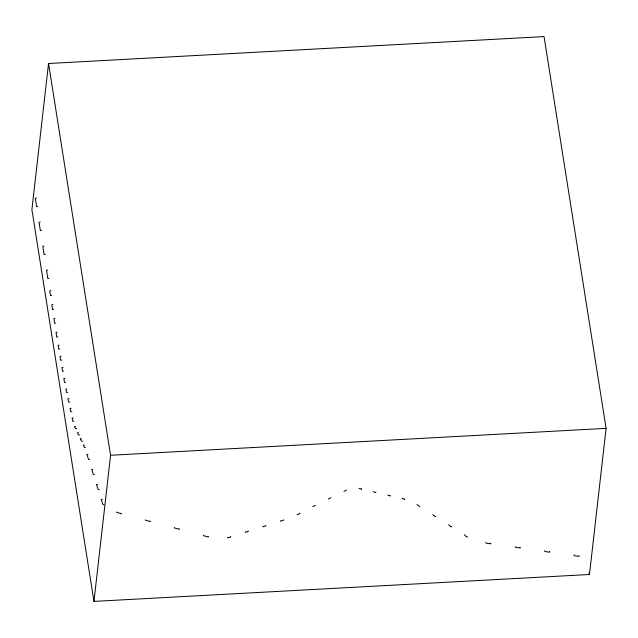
<?xml version="1.0" encoding="UTF-8"?>
<svg xmlns="http://www.w3.org/2000/svg" width="638" height="638" viewBox="0 0 638 638"><rect width="100%" height="100%" fill="white"/><g stroke="black" fill="none" stroke-linecap="round" stroke-linejoin="round"><path stroke-width="0.96" d="M48.536 63.505L31.9 209.639L93.953 601.403L589.464 574.495L606.1 428.361L544.047 36.597L48.536 63.505L110.581 455.269L93.953 601.403M36.462 197.971L35.305 198.306L36.597 206.592L37.762 206.321M40.202 221.968L39.054 222.295L40.346 230.581L41.502 230.318M43.942 245.973L42.794 246.292L44.086 254.578L45.242 254.323M47.683 269.97L46.534 270.281L47.826 278.567L48.982 278.32M50.888 290.665L49.74 290.944L50.466 295.713L51.614 295.482M52.986 304.509L51.837 304.757L52.563 309.526L53.712 309.326M55.075 318.354L53.935 318.569L54.661 323.338L55.809 323.171M57.173 332.199L56.04 332.382L56.766 337.151L57.906 337.016M59.214 345.15L58.082 345.302L58.744 349.13L59.884 349.018M61.136 356.251L60.004 356.387L60.666 360.215L61.806 360.111M63.058 367.352L61.926 367.464L62.596 371.292L63.728 371.212M64.98 378.446L63.848 378.549L64.518 382.377L65.65 382.314M66.958 389.068L65.834 389.148L66.551 392.474L67.684 392.418M69.048 398.686L67.923 398.758L68.649 402.076L69.773 402.036M110.581 455.269L606.1 428.361M71.137 408.312L70.013 408.368L70.738 411.685L71.863 411.662M73.226 417.93L72.11 417.978L72.828 421.295L73.952 421.279M75.603 426.471L74.487 426.487L75.507 428.648L76.632 428.656M78.562 432.755L77.445 432.731L78.466 434.893L79.59 434.941M82.541 441.225L81.425 441.137L80.404 438.984M85.5 447.517L84.391 447.39L83.363 445.228M88.02 454.455L86.92 454.336L88.562 459.504L89.671 459.679M92.781 469.472L91.689 469.305L93.331 474.481L94.44 474.696M97.542 484.481L96.458 484.282L98.1 489.45L99.201 489.705M102.311 499.498L101.227 499.251L102.87 504.419L103.962 504.722M361.523 489.163L358.971 488.325M375.846 492.536L373.302 491.675M390.177 495.909L387.633 495.024M404.5 499.283L401.964 498.374M343.914 491.396L346.538 490.112M328.331 499.044L330.955 497.752M312.756 506.684L315.379 505.392M297.172 514.324L297.34 514.722L299.916 513.454L299.796 513.04M416.909 504.53L419.684 506.62L419.565 506.229M116.355 512.083L121.332 513.821L121.244 513.375M280.417 520.736L280.592 521.174L283.495 520.257L283.384 519.803M145.368 519.779L145.552 520.273L150.337 521.549L150.257 521.071M262.832 526.278L263 526.749L265.902 525.832L265.791 525.345M432.716 514.635L435.483 516.788L435.371 516.333M174.381 527.466L174.565 528.001L179.35 529.277L179.27 528.766M245.247 531.813L245.407 532.323L248.31 531.406L248.206 530.88M448.522 524.731L451.281 526.964L451.186 526.43M485.797 542.452L485.957 543.129L490.813 543.823L490.75 543.153M464.328 534.827L467.08 537.132L466.992 536.526M515.209 546.599L515.368 547.324L520.225 548.01L520.161 547.3M544.629 550.746L544.78 551.511L549.637 552.205L549.581 551.447M574.048 554.893L574.192 555.706L579.049 556.4L579.001 555.586M230.621 536.422L230.717 536.981L227.814 537.898A13.861 8.358 -25.4 0 0 227.646 537.356M589.153 572.525L589.464 574.495M208.283 536.462L208.363 536.997L203.57 535.729A7.313 3.501 31.3 0 0 203.386 535.162M84.383 445.228A25.337 7.114 10.7 0 1 83.283 445.133M81.441 438.952A24.587 7.098 8.2 0 1 80.34 438.896M390.073 495.878A22.234 5.439 19.3 0 1 389.962 495.566M375.734 492.504A23.255 5.096 18.5 0 1 375.63 492.217M361.395 489.123A24.332 4.737 17.8 0 1 361.291 488.86M404.404 499.259A21.277 5.758 20.1 0 1 404.301 498.916"/></g></svg>
